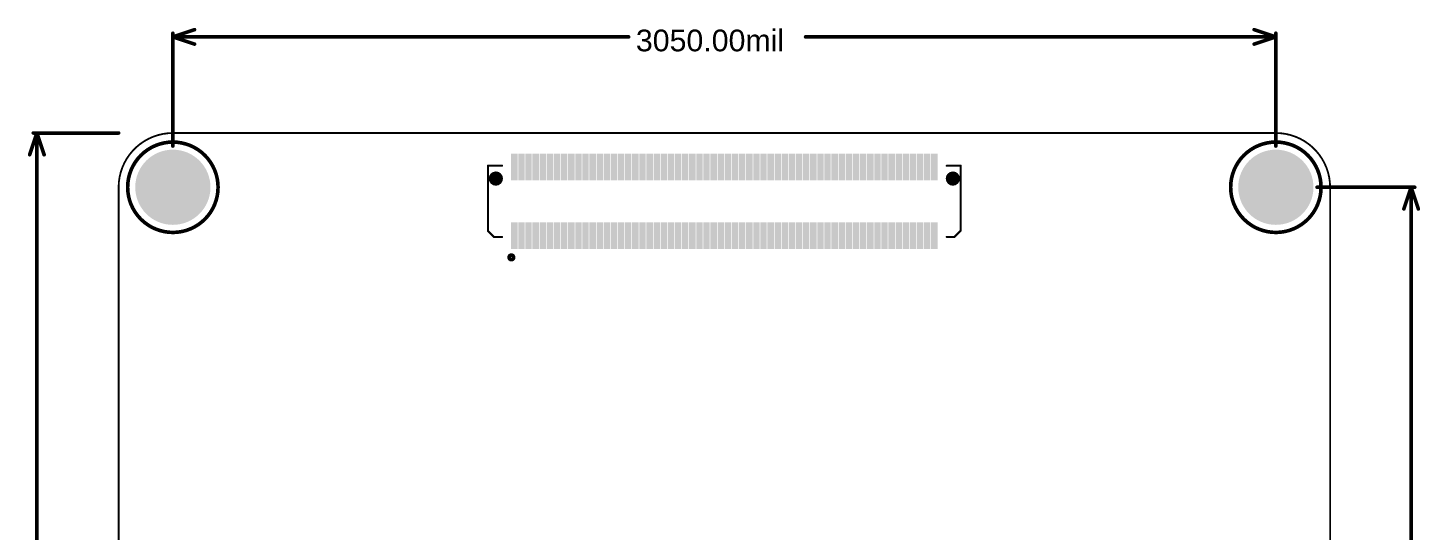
# Model space of a CAD drawing. Header units: inches. Extents: x -6.4 to 91.8, y -6.4 to 92.5.
# Drawn here: x -6.4 to 91.4, y 57.1 to 92.5 of the extents above; entities that cross this region are included whole.
import ezdxf

# ---------------------------------------------------------------- set-up
doc = ezdxf.new("R2010")
doc.units = ezdxf.units.IN
for name, color, linetype in [('BOT', 5, 'Continuous'), ('Bottom Overlay', 54, 'Continuous'), ('Bottom Paste', 16, 'Continuous'), ('Bottom Solder', 6, 'Continuous'), ('Keep-Out Layer', 6, 'Continuous'), ('Multi-Layer', 9, 'Continuous'), ('Pad Holes', 156, 'Continuous'), ('TOP', 1, 'Continuous'), ('Top Overlay', 2, 'Continuous'), ('Top Solder', 216, 'Continuous')]:
    doc.layers.add(name, color=color, linetype=linetype)
doc.styles.add('Arial', font='arial.ttf', dxfattribs={"height": 0.2})

msp = doc.modelspace()

# ---------------------------------------------------------------- hatches: boundary and pattern name
at = {"layer": 'BOT'}
h = msp.add_hatch(color=5, dxfattribs=at)
edge = h.paths.add_edge_path()
edge.add_arc((3.81, 81.28), 2.54, 0, 360)
for points in [[(27.92, 81.864), (27.67, 81.864), (27.67, 83.541), (27.92, 83.541)], [(28.42, 81.864), (28.17, 81.864), (28.17, 83.541), (28.42, 83.541)], [(28.92, 81.864), (28.67, 81.864), (28.67, 83.541), (28.92, 83.541)], [(29.42, 81.864), (29.17, 81.864), (29.17, 83.541), (29.42, 83.541)], [(29.92, 81.864), (29.67, 81.864), (29.67, 83.541), (29.92, 83.541)], [(30.42, 81.864), (30.17, 81.864), (30.17, 83.541), (30.42, 83.541)], [(30.92, 81.864), (30.67, 81.864), (30.67, 83.541), (30.92, 83.541)], [(31.42, 81.864), (31.17, 81.864), (31.17, 83.541), (31.42, 83.541)], [(31.92, 81.864), (31.67, 81.864), (31.67, 83.541), (31.92, 83.541)], [(32.42, 81.864), (32.17, 81.864), (32.17, 83.541), (32.42, 83.541)], [(32.92, 81.864), (32.67, 81.864), (32.67, 83.541), (32.92, 83.541)], [(33.42, 81.864), (33.17, 81.864), (33.17, 83.541), (33.42, 83.541)], [(33.92, 81.864), (33.67, 81.864), (33.67, 83.541), (33.92, 83.541)], [(34.42, 81.864), (34.17, 81.864), (34.17, 83.541), (34.42, 83.541)], [(34.92, 81.864), (34.67, 81.864), (34.67, 83.541), (34.92, 83.541)], [(35.42, 81.864), (35.17, 81.864), (35.17, 83.541), (35.42, 83.541)], [(35.92, 81.864), (35.67, 81.864), (35.67, 83.541), (35.92, 83.541)], [(36.42, 81.864), (36.17, 81.864), (36.17, 83.541), (36.42, 83.541)], [(36.92, 81.864), (36.67, 81.864), (36.67, 83.541), (36.92, 83.541)], [(37.42, 81.864), (37.17, 81.864), (37.17, 83.541), (37.42, 83.541)], [(37.92, 81.864), (37.67, 81.864), (37.67, 83.541), (37.92, 83.541)], [(38.42, 81.864), (38.17, 81.864), (38.17, 83.541), (38.42, 83.541)], [(38.92, 81.864), (38.67, 81.864), (38.67, 83.541), (38.92, 83.541)], [(39.42, 81.864), (39.17, 81.864), (39.17, 83.541), (39.42, 83.541)], [(39.92, 81.864), (39.67, 81.864), (39.67, 83.541), (39.92, 83.541)], [(40.42, 81.864), (40.17, 81.864), (40.17, 83.541), (40.42, 83.541)], [(40.92, 81.864), (40.67, 81.864), (40.67, 83.541), (40.92, 83.541)], [(41.42, 81.864), (41.17, 81.864), (41.17, 83.541), (41.42, 83.541)], [(41.92, 81.864), (41.67, 81.864), (41.67, 83.541), (41.92, 83.541)], [(42.42, 81.864), (42.17, 81.864), (42.17, 83.541), (42.42, 83.541)], [(42.92, 81.864), (42.67, 81.864), (42.67, 83.541), (42.92, 83.541)], [(43.42, 81.864), (43.17, 81.864), (43.17, 83.541), (43.42, 83.541)], [(43.92, 81.864), (43.67, 81.864), (43.67, 83.541), (43.92, 83.541)], [(44.42, 81.864), (44.17, 81.864), (44.17, 83.541), (44.42, 83.541)], [(44.92, 81.864), (44.67, 81.864), (44.67, 83.541), (44.92, 83.541)], [(45.42, 81.864), (45.17, 81.864), (45.17, 83.541), (45.42, 83.541)], [(45.92, 81.864), (45.67, 81.864), (45.67, 83.541), (45.92, 83.541)], [(46.42, 81.864), (46.17, 81.864), (46.17, 83.541), (46.42, 83.541)], [(46.92, 81.864), (46.67, 81.864), (46.67, 83.541), (46.92, 83.541)], [(47.42, 81.864), (47.17, 81.864), (47.17, 83.541), (47.42, 83.541)], [(47.92, 81.864), (47.67, 81.864), (47.67, 83.541), (47.92, 83.541)], [(48.42, 81.864), (48.17, 81.864), (48.17, 83.541), (48.42, 83.541)], [(48.92, 81.864), (48.67, 81.864), (48.67, 83.541), (48.92, 83.541)], [(49.42, 81.864), (49.17, 81.864), (49.17, 83.541), (49.42, 83.541)], [(49.92, 81.864), (49.67, 81.864), (49.67, 83.541), (49.92, 83.541)], [(50.42, 81.864), (50.17, 81.864), (50.17, 83.541), (50.42, 83.541)], [(50.92, 81.864), (50.67, 81.864), (50.67, 83.541), (50.92, 83.541)], [(51.42, 81.864), (51.17, 81.864), (51.17, 83.541), (51.42, 83.541)], [(51.92, 81.864), (51.67, 81.864), (51.67, 83.541), (51.92, 83.541)], [(52.42, 81.864), (52.17, 81.864), (52.17, 83.541), (52.42, 83.541)], [(52.92, 81.864), (52.67, 81.864), (52.67, 83.541), (52.92, 83.541)], [(53.42, 81.864), (53.17, 81.864), (53.17, 83.541), (53.42, 83.541)], [(53.92, 81.864), (53.67, 81.864), (53.67, 83.541), (53.92, 83.541)], [(54.42, 81.864), (54.17, 81.864), (54.17, 83.541), (54.42, 83.541)], [(54.92, 81.864), (54.67, 81.864), (54.67, 83.541), (54.92, 83.541)], [(55.42, 81.864), (55.17, 81.864), (55.17, 83.541), (55.42, 83.541)], [(55.92, 81.864), (55.67, 81.864), (55.67, 83.541), (55.92, 83.541)], [(56.42, 81.864), (56.17, 81.864), (56.17, 83.541), (56.42, 83.541)], [(56.92, 81.864), (56.67, 81.864), (56.67, 83.541), (56.92, 83.541)], [(57.42, 81.864), (57.17, 81.864), (57.17, 83.541), (57.42, 83.541)], [(27.92, 77.04), (27.67, 77.04), (27.67, 78.717), (27.92, 78.717)], [(28.42, 77.04), (28.17, 77.04), (28.17, 78.717), (28.42, 78.717)], [(28.92, 77.04), (28.67, 77.04), (28.67, 78.717), (28.92, 78.717)], [(29.42, 77.04), (29.17, 77.04), (29.17, 78.717), (29.42, 78.717)], [(29.92, 77.04), (29.67, 77.04), (29.67, 78.717), (29.92, 78.717)], [(30.42, 77.04), (30.17, 77.04), (30.17, 78.717), (30.42, 78.717)], [(30.92, 77.04), (30.67, 77.04), (30.67, 78.717), (30.92, 78.717)], [(31.42, 77.04), (31.17, 77.04), (31.17, 78.717), (31.42, 78.717)], [(31.92, 77.04), (31.67, 77.04), (31.67, 78.717), (31.92, 78.717)], [(32.42, 77.04), (32.17, 77.04), (32.17, 78.717), (32.42, 78.717)], [(32.92, 77.04), (32.67, 77.04), (32.67, 78.717), (32.92, 78.717)], [(33.42, 77.04), (33.17, 77.04), (33.17, 78.717), (33.42, 78.717)], [(33.92, 77.04), (33.67, 77.04), (33.67, 78.717), (33.92, 78.717)], [(34.42, 77.04), (34.17, 77.04), (34.17, 78.717), (34.42, 78.717)], [(34.92, 77.04), (34.67, 77.04), (34.67, 78.717), (34.92, 78.717)], [(35.42, 77.04), (35.17, 77.04), (35.17, 78.717), (35.42, 78.717)], [(35.92, 77.04), (35.67, 77.04), (35.67, 78.717), (35.92, 78.717)], [(36.42, 77.04), (36.17, 77.04), (36.17, 78.717), (36.42, 78.717)], [(36.92, 77.04), (36.67, 77.04), (36.67, 78.717), (36.92, 78.717)], [(37.42, 77.04), (37.17, 77.04), (37.17, 78.717), (37.42, 78.717)], [(37.92, 77.04), (37.67, 77.04), (37.67, 78.717), (37.92, 78.717)], [(38.42, 77.04), (38.17, 77.04), (38.17, 78.717), (38.42, 78.717)], [(38.92, 77.04), (38.67, 77.04), (38.67, 78.717), (38.92, 78.717)], [(39.42, 77.04), (39.17, 77.04), (39.17, 78.717), (39.42, 78.717)], [(39.92, 77.04), (39.67, 77.04), (39.67, 78.717), (39.92, 78.717)], [(40.42, 77.04), (40.17, 77.04), (40.17, 78.717), (40.42, 78.717)], [(40.92, 77.04), (40.67, 77.04), (40.67, 78.717), (40.92, 78.717)], [(41.42, 77.04), (41.17, 77.04), (41.17, 78.717), (41.42, 78.717)], [(41.92, 77.04), (41.67, 77.04), (41.67, 78.717), (41.92, 78.717)], [(42.42, 77.04), (42.17, 77.04), (42.17, 78.717), (42.42, 78.717)], [(42.92, 77.04), (42.67, 77.04), (42.67, 78.717), (42.92, 78.717)], [(43.42, 77.04), (43.17, 77.04), (43.17, 78.717), (43.42, 78.717)], [(43.92, 77.04), (43.67, 77.04), (43.67, 78.717), (43.92, 78.717)], [(44.42, 77.04), (44.17, 77.04), (44.17, 78.717), (44.42, 78.717)], [(44.92, 77.04), (44.67, 77.04), (44.67, 78.717), (44.92, 78.717)], [(45.42, 77.04), (45.17, 77.04), (45.17, 78.717), (45.42, 78.717)], [(45.92, 77.04), (45.67, 77.04), (45.67, 78.717), (45.92, 78.717)], [(46.42, 77.04), (46.17, 77.04), (46.17, 78.717), (46.42, 78.717)], [(46.92, 77.04), (46.67, 77.04), (46.67, 78.717), (46.92, 78.717)], [(47.42, 77.04), (47.17, 77.04), (47.17, 78.717), (47.42, 78.717)], [(47.92, 77.04), (47.67, 77.04), (47.67, 78.717), (47.92, 78.717)], [(48.42, 77.04), (48.17, 77.04), (48.17, 78.717), (48.42, 78.717)], [(48.92, 77.04), (48.67, 77.04), (48.67, 78.717), (48.92, 78.717)], [(49.42, 77.04), (49.17, 77.04), (49.17, 78.717), (49.42, 78.717)], [(49.92, 77.04), (49.67, 77.04), (49.67, 78.717), (49.92, 78.717)], [(50.42, 77.04), (50.17, 77.04), (50.17, 78.717), (50.42, 78.717)], [(50.92, 77.04), (50.67, 77.04), (50.67, 78.717), (50.92, 78.717)], [(51.42, 77.04), (51.17, 77.04), (51.17, 78.717), (51.42, 78.717)], [(51.92, 77.04), (51.67, 77.04), (51.67, 78.717), (51.92, 78.717)], [(52.42, 77.04), (52.17, 77.04), (52.17, 78.717), (52.42, 78.717)], [(52.92, 77.04), (52.67, 77.04), (52.67, 78.717), (52.92, 78.717)], [(53.42, 77.04), (53.17, 77.04), (53.17, 78.717), (53.42, 78.717)], [(53.92, 77.04), (53.67, 77.04), (53.67, 78.717), (53.92, 78.717)], [(54.42, 77.04), (54.17, 77.04), (54.17, 78.717), (54.42, 78.717)], [(54.92, 77.04), (54.67, 77.04), (54.67, 78.717), (54.92, 78.717)], [(55.42, 77.04), (55.17, 77.04), (55.17, 78.717), (55.42, 78.717)], [(55.92, 77.04), (55.67, 77.04), (55.67, 78.717), (55.92, 78.717)], [(56.42, 77.04), (56.17, 77.04), (56.17, 78.717), (56.42, 78.717)], [(56.92, 77.04), (56.67, 77.04), (56.67, 78.717), (56.92, 78.717)], [(57.42, 77.04), (57.17, 77.04), (57.17, 78.717), (57.42, 78.717)]]:
    msp.add_hatch(color=5, dxfattribs=at).paths.add_polyline_path(points)
h = msp.add_hatch(color=5, dxfattribs=at)
edge = h.paths.add_edge_path()
edge.add_arc((81.28, 81.28), 2.54, 0, 360)
h = msp.add_hatch(color=5, dxfattribs=at)
edge = h.paths.add_edge_path()
edge.add_arc((26.495, 81.89), 0.4, 0, 360)
h = msp.add_hatch(color=5, dxfattribs=at)
edge = h.paths.add_edge_path()
edge.add_arc((58.595, 81.89), 0.4, 0, 360)
at = {"layer": 'Bottom Paste'}
for points in [[(27.92, 81.864), (27.67, 81.864), (27.67, 83.541), (27.92, 83.541)], [(28.42, 81.864), (28.17, 81.864), (28.17, 83.541), (28.42, 83.541)], [(28.92, 81.864), (28.67, 81.864), (28.67, 83.541), (28.92, 83.541)], [(29.42, 81.864), (29.17, 81.864), (29.17, 83.541), (29.42, 83.541)], [(29.92, 81.864), (29.67, 81.864), (29.67, 83.541), (29.92, 83.541)], [(30.42, 81.864), (30.17, 81.864), (30.17, 83.541), (30.42, 83.541)], [(30.92, 81.864), (30.67, 81.864), (30.67, 83.541), (30.92, 83.541)], [(31.42, 81.864), (31.17, 81.864), (31.17, 83.541), (31.42, 83.541)], [(31.92, 81.864), (31.67, 81.864), (31.67, 83.541), (31.92, 83.541)], [(32.42, 81.864), (32.17, 81.864), (32.17, 83.541), (32.42, 83.541)], [(32.92, 81.864), (32.67, 81.864), (32.67, 83.541), (32.92, 83.541)], [(33.42, 81.864), (33.17, 81.864), (33.17, 83.541), (33.42, 83.541)], [(33.92, 81.864), (33.67, 81.864), (33.67, 83.541), (33.92, 83.541)], [(34.42, 81.864), (34.17, 81.864), (34.17, 83.541), (34.42, 83.541)], [(34.92, 81.864), (34.67, 81.864), (34.67, 83.541), (34.92, 83.541)], [(35.42, 81.864), (35.17, 81.864), (35.17, 83.541), (35.42, 83.541)], [(35.92, 81.864), (35.67, 81.864), (35.67, 83.541), (35.92, 83.541)], [(36.42, 81.864), (36.17, 81.864), (36.17, 83.541), (36.42, 83.541)], [(36.92, 81.864), (36.67, 81.864), (36.67, 83.541), (36.92, 83.541)], [(37.42, 81.864), (37.17, 81.864), (37.17, 83.541), (37.42, 83.541)], [(37.92, 81.864), (37.67, 81.864), (37.67, 83.541), (37.92, 83.541)], [(38.42, 81.864), (38.17, 81.864), (38.17, 83.541), (38.42, 83.541)], [(38.92, 81.864), (38.67, 81.864), (38.67, 83.541), (38.92, 83.541)], [(39.42, 81.864), (39.17, 81.864), (39.17, 83.541), (39.42, 83.541)], [(39.92, 81.864), (39.67, 81.864), (39.67, 83.541), (39.92, 83.541)], [(40.42, 81.864), (40.17, 81.864), (40.17, 83.541), (40.42, 83.541)], [(40.92, 81.864), (40.67, 81.864), (40.67, 83.541), (40.92, 83.541)], [(41.42, 81.864), (41.17, 81.864), (41.17, 83.541), (41.42, 83.541)], [(41.92, 81.864), (41.67, 81.864), (41.67, 83.541), (41.92, 83.541)], [(42.42, 81.864), (42.17, 81.864), (42.17, 83.541), (42.42, 83.541)], [(42.92, 81.864), (42.67, 81.864), (42.67, 83.541), (42.92, 83.541)], [(43.42, 81.864), (43.17, 81.864), (43.17, 83.541), (43.42, 83.541)], [(43.92, 81.864), (43.67, 81.864), (43.67, 83.541), (43.92, 83.541)], [(44.42, 81.864), (44.17, 81.864), (44.17, 83.541), (44.42, 83.541)], [(44.92, 81.864), (44.67, 81.864), (44.67, 83.541), (44.92, 83.541)], [(45.42, 81.864), (45.17, 81.864), (45.17, 83.541), (45.42, 83.541)], [(45.92, 81.864), (45.67, 81.864), (45.67, 83.541), (45.92, 83.541)], [(46.42, 81.864), (46.17, 81.864), (46.17, 83.541), (46.42, 83.541)], [(46.92, 81.864), (46.67, 81.864), (46.67, 83.541), (46.92, 83.541)], [(47.42, 81.864), (47.17, 81.864), (47.17, 83.541), (47.42, 83.541)], [(47.92, 81.864), (47.67, 81.864), (47.67, 83.541), (47.92, 83.541)], [(48.42, 81.864), (48.17, 81.864), (48.17, 83.541), (48.42, 83.541)], [(48.92, 81.864), (48.67, 81.864), (48.67, 83.541), (48.92, 83.541)], [(49.42, 81.864), (49.17, 81.864), (49.17, 83.541), (49.42, 83.541)], [(49.92, 81.864), (49.67, 81.864), (49.67, 83.541), (49.92, 83.541)], [(50.42, 81.864), (50.17, 81.864), (50.17, 83.541), (50.42, 83.541)], [(50.92, 81.864), (50.67, 81.864), (50.67, 83.541), (50.92, 83.541)], [(51.42, 81.864), (51.17, 81.864), (51.17, 83.541), (51.42, 83.541)], [(51.92, 81.864), (51.67, 81.864), (51.67, 83.541), (51.92, 83.541)], [(52.42, 81.864), (52.17, 81.864), (52.17, 83.541), (52.42, 83.541)], [(52.92, 81.864), (52.67, 81.864), (52.67, 83.541), (52.92, 83.541)], [(53.42, 81.864), (53.17, 81.864), (53.17, 83.541), (53.42, 83.541)], [(53.92, 81.864), (53.67, 81.864), (53.67, 83.541), (53.92, 83.541)], [(54.42, 81.864), (54.17, 81.864), (54.17, 83.541), (54.42, 83.541)], [(54.92, 81.864), (54.67, 81.864), (54.67, 83.541), (54.92, 83.541)], [(55.42, 81.864), (55.17, 81.864), (55.17, 83.541), (55.42, 83.541)], [(55.92, 81.864), (55.67, 81.864), (55.67, 83.541), (55.92, 83.541)], [(56.42, 81.864), (56.17, 81.864), (56.17, 83.541), (56.42, 83.541)], [(56.92, 81.864), (56.67, 81.864), (56.67, 83.541), (56.92, 83.541)], [(57.42, 81.864), (57.17, 81.864), (57.17, 83.541), (57.42, 83.541)], [(27.92, 77.04), (27.67, 77.04), (27.67, 78.717), (27.92, 78.717)], [(28.42, 77.04), (28.17, 77.04), (28.17, 78.717), (28.42, 78.717)], [(28.92, 77.04), (28.67, 77.04), (28.67, 78.717), (28.92, 78.717)], [(29.42, 77.04), (29.17, 77.04), (29.17, 78.717), (29.42, 78.717)], [(29.92, 77.04), (29.67, 77.04), (29.67, 78.717), (29.92, 78.717)], [(30.42, 77.04), (30.17, 77.04), (30.17, 78.717), (30.42, 78.717)], [(30.92, 77.04), (30.67, 77.04), (30.67, 78.717), (30.92, 78.717)], [(31.42, 77.04), (31.17, 77.04), (31.17, 78.717), (31.42, 78.717)], [(31.92, 77.04), (31.67, 77.04), (31.67, 78.717), (31.92, 78.717)], [(32.42, 77.04), (32.17, 77.04), (32.17, 78.717), (32.42, 78.717)], [(32.92, 77.04), (32.67, 77.04), (32.67, 78.717), (32.92, 78.717)], [(33.42, 77.04), (33.17, 77.04), (33.17, 78.717), (33.42, 78.717)], [(33.92, 77.04), (33.67, 77.04), (33.67, 78.717), (33.92, 78.717)], [(34.42, 77.04), (34.17, 77.04), (34.17, 78.717), (34.42, 78.717)], [(34.92, 77.04), (34.67, 77.04), (34.67, 78.717), (34.92, 78.717)], [(35.42, 77.04), (35.17, 77.04), (35.17, 78.717), (35.42, 78.717)], [(35.92, 77.04), (35.67, 77.04), (35.67, 78.717), (35.92, 78.717)], [(36.42, 77.04), (36.17, 77.04), (36.17, 78.717), (36.42, 78.717)], [(36.92, 77.04), (36.67, 77.04), (36.67, 78.717), (36.92, 78.717)], [(37.42, 77.04), (37.17, 77.04), (37.17, 78.717), (37.42, 78.717)], [(37.92, 77.04), (37.67, 77.04), (37.67, 78.717), (37.92, 78.717)], [(38.42, 77.04), (38.17, 77.04), (38.17, 78.717), (38.42, 78.717)], [(38.92, 77.04), (38.67, 77.04), (38.67, 78.717), (38.92, 78.717)], [(39.42, 77.04), (39.17, 77.04), (39.17, 78.717), (39.42, 78.717)], [(39.92, 77.04), (39.67, 77.04), (39.67, 78.717), (39.92, 78.717)], [(40.42, 77.04), (40.17, 77.04), (40.17, 78.717), (40.42, 78.717)], [(40.92, 77.04), (40.67, 77.04), (40.67, 78.717), (40.92, 78.717)], [(41.42, 77.04), (41.17, 77.04), (41.17, 78.717), (41.42, 78.717)], [(41.92, 77.04), (41.67, 77.04), (41.67, 78.717), (41.92, 78.717)], [(42.42, 77.04), (42.17, 77.04), (42.17, 78.717), (42.42, 78.717)], [(42.92, 77.04), (42.67, 77.04), (42.67, 78.717), (42.92, 78.717)], [(43.42, 77.04), (43.17, 77.04), (43.17, 78.717), (43.42, 78.717)], [(43.92, 77.04), (43.67, 77.04), (43.67, 78.717), (43.92, 78.717)], [(44.42, 77.04), (44.17, 77.04), (44.17, 78.717), (44.42, 78.717)], [(44.92, 77.04), (44.67, 77.04), (44.67, 78.717), (44.92, 78.717)], [(45.42, 77.04), (45.17, 77.04), (45.17, 78.717), (45.42, 78.717)], [(45.92, 77.04), (45.67, 77.04), (45.67, 78.717), (45.92, 78.717)], [(46.42, 77.04), (46.17, 77.04), (46.17, 78.717), (46.42, 78.717)], [(46.92, 77.04), (46.67, 77.04), (46.67, 78.717), (46.92, 78.717)], [(47.42, 77.04), (47.17, 77.04), (47.17, 78.717), (47.42, 78.717)], [(47.92, 77.04), (47.67, 77.04), (47.67, 78.717), (47.92, 78.717)], [(48.42, 77.04), (48.17, 77.04), (48.17, 78.717), (48.42, 78.717)], [(48.92, 77.04), (48.67, 77.04), (48.67, 78.717), (48.92, 78.717)], [(49.42, 77.04), (49.17, 77.04), (49.17, 78.717), (49.42, 78.717)], [(49.92, 77.04), (49.67, 77.04), (49.67, 78.717), (49.92, 78.717)], [(50.42, 77.04), (50.17, 77.04), (50.17, 78.717), (50.42, 78.717)], [(50.92, 77.04), (50.67, 77.04), (50.67, 78.717), (50.92, 78.717)], [(51.42, 77.04), (51.17, 77.04), (51.17, 78.717), (51.42, 78.717)], [(51.92, 77.04), (51.67, 77.04), (51.67, 78.717), (51.92, 78.717)], [(52.42, 77.04), (52.17, 77.04), (52.17, 78.717), (52.42, 78.717)], [(52.92, 77.04), (52.67, 77.04), (52.67, 78.717), (52.92, 78.717)], [(53.42, 77.04), (53.17, 77.04), (53.17, 78.717), (53.42, 78.717)], [(53.92, 77.04), (53.67, 77.04), (53.67, 78.717), (53.92, 78.717)], [(54.42, 77.04), (54.17, 77.04), (54.17, 78.717), (54.42, 78.717)], [(54.92, 77.04), (54.67, 77.04), (54.67, 78.717), (54.92, 78.717)], [(55.42, 77.04), (55.17, 77.04), (55.17, 78.717), (55.42, 78.717)], [(55.92, 77.04), (55.67, 77.04), (55.67, 78.717), (55.92, 78.717)], [(56.42, 77.04), (56.17, 77.04), (56.17, 78.717), (56.42, 78.717)], [(56.92, 77.04), (56.67, 77.04), (56.67, 78.717), (56.92, 78.717)], [(57.42, 77.04), (57.17, 77.04), (57.17, 78.717), (57.42, 78.717)]]:
    msp.add_hatch(color=16, dxfattribs=at).paths.add_polyline_path(points)
at = {"layer": 'Bottom Solder'}
h = msp.add_hatch(color=6, dxfattribs=at)
edge = h.paths.add_edge_path()
edge.add_arc((3.81, 81.28), 2.642, 0, 360)
for points in [[(28.021, 81.763), (27.568, 81.763), (27.568, 83.642), (28.021, 83.642)], [(28.522, 81.763), (28.069, 81.763), (28.069, 83.642), (28.522, 83.642)], [(29.022, 81.763), (28.569, 81.763), (28.569, 83.642), (29.022, 83.642)], [(29.522, 81.763), (29.069, 81.763), (29.069, 83.642), (29.522, 83.642)], [(30.022, 81.763), (29.569, 81.763), (29.569, 83.642), (30.022, 83.642)], [(30.522, 81.763), (30.069, 81.763), (30.069, 83.642), (30.522, 83.642)], [(31.022, 81.763), (30.569, 81.763), (30.569, 83.642), (31.022, 83.642)], [(31.522, 81.763), (31.069, 81.763), (31.069, 83.642), (31.522, 83.642)], [(32.022, 81.763), (31.569, 81.763), (31.569, 83.642), (32.022, 83.642)], [(32.522, 81.763), (32.069, 81.763), (32.069, 83.642), (32.522, 83.642)], [(33.022, 81.763), (32.569, 81.763), (32.569, 83.642), (33.022, 83.642)], [(33.522, 81.763), (33.069, 81.763), (33.069, 83.642), (33.522, 83.642)], [(34.022, 81.763), (33.569, 81.763), (33.569, 83.642), (34.022, 83.642)], [(34.522, 81.763), (34.069, 81.763), (34.069, 83.642), (34.522, 83.642)], [(35.022, 81.763), (34.569, 81.763), (34.569, 83.642), (35.022, 83.642)], [(35.522, 81.763), (35.069, 81.763), (35.069, 83.642), (35.522, 83.642)], [(36.022, 81.763), (35.569, 81.763), (35.569, 83.642), (36.022, 83.642)], [(36.522, 81.763), (36.069, 81.763), (36.069, 83.642), (36.522, 83.642)], [(37.022, 81.763), (36.569, 81.763), (36.569, 83.642), (37.022, 83.642)], [(37.522, 81.763), (37.069, 81.763), (37.069, 83.642), (37.522, 83.642)], [(38.022, 81.763), (37.569, 81.763), (37.569, 83.642), (38.022, 83.642)], [(38.522, 81.763), (38.069, 81.763), (38.069, 83.642), (38.522, 83.642)], [(39.022, 81.763), (38.569, 81.763), (38.569, 83.642), (39.022, 83.642)], [(39.522, 81.763), (39.069, 81.763), (39.069, 83.642), (39.522, 83.642)], [(40.022, 81.763), (39.569, 81.763), (39.569, 83.642), (40.022, 83.642)], [(40.522, 81.763), (40.068, 81.763), (40.068, 83.642), (40.522, 83.642)], [(41.022, 81.763), (40.569, 81.763), (40.569, 83.642), (41.022, 83.642)], [(41.522, 81.763), (41.068, 81.763), (41.068, 83.642), (41.522, 83.642)], [(42.022, 81.763), (41.569, 81.763), (41.569, 83.642), (42.022, 83.642)], [(42.522, 81.763), (42.068, 81.763), (42.068, 83.642), (42.522, 83.642)], [(43.022, 81.763), (42.569, 81.763), (42.569, 83.642), (43.022, 83.642)], [(43.522, 81.763), (43.068, 81.763), (43.068, 83.642), (43.522, 83.642)], [(44.022, 81.763), (43.569, 81.763), (43.569, 83.642), (44.022, 83.642)], [(44.522, 81.763), (44.068, 81.763), (44.068, 83.642), (44.522, 83.642)], [(45.022, 81.763), (44.569, 81.763), (44.569, 83.642), (45.022, 83.642)], [(45.522, 81.763), (45.068, 81.763), (45.068, 83.642), (45.522, 83.642)], [(46.022, 81.763), (45.569, 81.763), (45.569, 83.642), (46.022, 83.642)], [(46.522, 81.763), (46.068, 81.763), (46.068, 83.642), (46.522, 83.642)], [(47.022, 81.763), (46.569, 81.763), (46.569, 83.642), (47.022, 83.642)], [(47.522, 81.763), (47.068, 81.763), (47.068, 83.642), (47.522, 83.642)], [(48.022, 81.763), (47.569, 81.763), (47.569, 83.642), (48.022, 83.642)], [(48.522, 81.763), (48.068, 81.763), (48.068, 83.642), (48.522, 83.642)], [(49.022, 81.763), (48.569, 81.763), (48.569, 83.642), (49.022, 83.642)], [(49.522, 81.763), (49.068, 81.763), (49.068, 83.642), (49.522, 83.642)], [(50.022, 81.763), (49.569, 81.763), (49.569, 83.642), (50.022, 83.642)], [(50.522, 81.763), (50.068, 81.763), (50.068, 83.642), (50.522, 83.642)], [(51.022, 81.763), (50.569, 81.763), (50.569, 83.642), (51.022, 83.642)], [(51.522, 81.763), (51.068, 81.763), (51.068, 83.642), (51.522, 83.642)], [(52.022, 81.763), (51.569, 81.763), (51.569, 83.642), (52.022, 83.642)], [(52.522, 81.763), (52.068, 81.763), (52.068, 83.642), (52.522, 83.642)], [(53.022, 81.763), (52.569, 81.763), (52.569, 83.642), (53.022, 83.642)], [(53.522, 81.763), (53.068, 81.763), (53.068, 83.642), (53.522, 83.642)], [(54.022, 81.763), (53.569, 81.763), (53.569, 83.642), (54.022, 83.642)], [(54.522, 81.763), (54.068, 81.763), (54.068, 83.642), (54.522, 83.642)], [(55.022, 81.763), (54.569, 81.763), (54.569, 83.642), (55.022, 83.642)], [(55.522, 81.763), (55.068, 81.763), (55.068, 83.642), (55.522, 83.642)], [(56.022, 81.763), (55.569, 81.763), (55.569, 83.642), (56.022, 83.642)], [(56.522, 81.763), (56.068, 81.763), (56.068, 83.642), (56.522, 83.642)], [(57.022, 81.763), (56.569, 81.763), (56.569, 83.642), (57.022, 83.642)], [(57.522, 81.763), (57.069, 81.763), (57.069, 83.642), (57.522, 83.642)], [(28.021, 76.939), (27.568, 76.939), (27.568, 78.818), (28.021, 78.818)], [(28.522, 76.939), (28.069, 76.939), (28.069, 78.818), (28.522, 78.818)], [(29.022, 76.939), (28.569, 76.939), (28.569, 78.818), (29.022, 78.818)], [(29.522, 76.939), (29.069, 76.939), (29.069, 78.818), (29.522, 78.818)], [(30.022, 76.939), (29.569, 76.939), (29.569, 78.818), (30.022, 78.818)], [(30.522, 76.939), (30.069, 76.939), (30.069, 78.818), (30.522, 78.818)], [(31.022, 76.939), (30.569, 76.939), (30.569, 78.818), (31.022, 78.818)], [(31.522, 76.939), (31.069, 76.939), (31.069, 78.818), (31.522, 78.818)], [(32.022, 76.939), (31.569, 76.939), (31.569, 78.818), (32.022, 78.818)], [(32.522, 76.939), (32.069, 76.939), (32.069, 78.818), (32.522, 78.818)], [(33.022, 76.939), (32.569, 76.939), (32.569, 78.818), (33.022, 78.818)], [(33.522, 76.939), (33.069, 76.939), (33.069, 78.818), (33.522, 78.818)], [(34.022, 76.939), (33.569, 76.939), (33.569, 78.818), (34.022, 78.818)], [(34.522, 76.939), (34.069, 76.939), (34.069, 78.818), (34.522, 78.818)], [(35.022, 76.939), (34.569, 76.939), (34.569, 78.818), (35.022, 78.818)], [(35.522, 76.939), (35.069, 76.939), (35.069, 78.818), (35.522, 78.818)], [(36.022, 76.939), (35.569, 76.939), (35.569, 78.818), (36.022, 78.818)], [(36.522, 76.939), (36.069, 76.939), (36.069, 78.818), (36.522, 78.818)], [(37.022, 76.939), (36.569, 76.939), (36.569, 78.818), (37.022, 78.818)], [(37.522, 76.939), (37.069, 76.939), (37.069, 78.818), (37.522, 78.818)], [(38.022, 76.939), (37.569, 76.939), (37.569, 78.818), (38.022, 78.818)], [(38.522, 76.939), (38.069, 76.939), (38.069, 78.818), (38.522, 78.818)], [(39.022, 76.939), (38.569, 76.939), (38.569, 78.818), (39.022, 78.818)], [(39.522, 76.939), (39.069, 76.939), (39.069, 78.818), (39.522, 78.818)], [(40.022, 76.939), (39.569, 76.939), (39.569, 78.818), (40.022, 78.818)], [(40.522, 76.939), (40.068, 76.939), (40.068, 78.818), (40.522, 78.818)], [(41.022, 76.939), (40.569, 76.939), (40.569, 78.818), (41.022, 78.818)], [(41.522, 76.939), (41.068, 76.939), (41.068, 78.818), (41.522, 78.818)], [(42.022, 76.939), (41.569, 76.939), (41.569, 78.818), (42.022, 78.818)], [(42.522, 76.939), (42.068, 76.939), (42.068, 78.818), (42.522, 78.818)], [(43.022, 76.939), (42.569, 76.939), (42.569, 78.818), (43.022, 78.818)], [(43.522, 76.939), (43.068, 76.939), (43.068, 78.818), (43.522, 78.818)], [(44.022, 76.939), (43.569, 76.939), (43.569, 78.818), (44.022, 78.818)], [(44.522, 76.939), (44.068, 76.939), (44.068, 78.818), (44.522, 78.818)], [(45.022, 76.939), (44.569, 76.939), (44.569, 78.818), (45.022, 78.818)], [(45.522, 76.939), (45.068, 76.939), (45.068, 78.818), (45.522, 78.818)], [(46.022, 76.939), (45.569, 76.939), (45.569, 78.818), (46.022, 78.818)], [(46.522, 76.939), (46.068, 76.939), (46.068, 78.818), (46.522, 78.818)], [(47.022, 76.939), (46.569, 76.939), (46.569, 78.818), (47.022, 78.818)], [(47.522, 76.939), (47.068, 76.939), (47.068, 78.818), (47.522, 78.818)], [(48.022, 76.939), (47.569, 76.939), (47.569, 78.818), (48.022, 78.818)], [(48.522, 76.939), (48.068, 76.939), (48.068, 78.818), (48.522, 78.818)], [(49.022, 76.939), (48.569, 76.939), (48.569, 78.818), (49.022, 78.818)], [(49.522, 76.939), (49.068, 76.939), (49.068, 78.818), (49.522, 78.818)], [(50.022, 76.939), (49.569, 76.939), (49.569, 78.818), (50.022, 78.818)], [(50.522, 76.939), (50.068, 76.939), (50.068, 78.818), (50.522, 78.818)], [(51.022, 76.939), (50.569, 76.939), (50.569, 78.818), (51.022, 78.818)], [(51.522, 76.939), (51.068, 76.939), (51.068, 78.818), (51.522, 78.818)], [(52.022, 76.939), (51.569, 76.939), (51.569, 78.818), (52.022, 78.818)], [(52.522, 76.939), (52.068, 76.939), (52.068, 78.818), (52.522, 78.818)], [(53.022, 76.939), (52.569, 76.939), (52.569, 78.818), (53.022, 78.818)], [(53.522, 76.939), (53.068, 76.939), (53.068, 78.818), (53.522, 78.818)], [(54.022, 76.939), (53.569, 76.939), (53.569, 78.818), (54.022, 78.818)], [(54.522, 76.939), (54.068, 76.939), (54.068, 78.818), (54.522, 78.818)], [(55.022, 76.939), (54.569, 76.939), (54.569, 78.818), (55.022, 78.818)], [(55.522, 76.939), (55.068, 76.939), (55.068, 78.818), (55.522, 78.818)], [(56.022, 76.939), (55.569, 76.939), (55.569, 78.818), (56.022, 78.818)], [(56.522, 76.939), (56.068, 76.939), (56.068, 78.818), (56.522, 78.818)], [(57.022, 76.939), (56.569, 76.939), (56.569, 78.818), (57.022, 78.818)], [(57.522, 76.939), (57.069, 76.939), (57.069, 78.818), (57.522, 78.818)]]:
    msp.add_hatch(color=6, dxfattribs=at).paths.add_polyline_path(points)
h = msp.add_hatch(color=6, dxfattribs=at)
edge = h.paths.add_edge_path()
edge.add_arc((81.28, 81.28), 2.642, 0, 360)
h = msp.add_hatch(color=6, dxfattribs=at)
edge = h.paths.add_edge_path()
edge.add_arc((26.495, 81.89), 0.502, 0, 360)
h = msp.add_hatch(color=6, dxfattribs=at)
edge = h.paths.add_edge_path()
edge.add_arc((58.595, 81.89), 0.502, 0, 360)
at = {"layer": 'Multi-Layer'}
h = msp.add_hatch(color=9, dxfattribs=at)
edge = h.paths.add_edge_path()
edge.add_arc((3.81, 81.28), 2.54, 0, 360)
h = msp.add_hatch(color=9, dxfattribs=at)
edge = h.paths.add_edge_path()
edge.add_arc((81.28, 81.28), 2.54, 0, 360)
h = msp.add_hatch(color=9, dxfattribs=at)
edge = h.paths.add_edge_path()
edge.add_arc((26.495, 81.89), 0.4, 0, 360)
h = msp.add_hatch(color=9, dxfattribs=at)
edge = h.paths.add_edge_path()
edge.add_arc((58.595, 81.89), 0.4, 0, 360)
at = {"layer": 'Pad Holes'}
h = msp.add_hatch(color=7, dxfattribs=at)
edge = h.paths.add_edge_path()
edge.add_arc((3.81, 81.28), 1.587, 0, 360)
h = msp.add_hatch(color=7, dxfattribs=at)
edge = h.paths.add_edge_path()
edge.add_arc((26.495, 81.89), 0.4, 0, 360)
h = msp.add_hatch(color=7, dxfattribs=at)
edge = h.paths.add_edge_path()
edge.add_arc((58.595, 81.89), 0.4, 0, 360)
h = msp.add_hatch(color=7, dxfattribs=at)
edge = h.paths.add_edge_path()
edge.add_arc((81.28, 81.28), 1.587, 0, 360)
at = {"layer": 'TOP'}
h = msp.add_hatch(color=1, dxfattribs=at)
edge = h.paths.add_edge_path()
edge.add_arc((3.81, 81.28), 2.54, 0, 360)
h = msp.add_hatch(color=1, dxfattribs=at)
edge = h.paths.add_edge_path()
edge.add_arc((81.28, 81.28), 2.54, 0, 360)
h = msp.add_hatch(color=1, dxfattribs=at)
edge = h.paths.add_edge_path()
edge.add_arc((26.495, 81.89), 0.4, 0, 360)
h = msp.add_hatch(color=1, dxfattribs=at)
edge = h.paths.add_edge_path()
edge.add_arc((58.595, 81.89), 0.4, 0, 360)
at = {"layer": 'Top Solder'}
h = msp.add_hatch(color=216, dxfattribs=at)
edge = h.paths.add_edge_path()
edge.add_arc((3.81, 81.28), 2.642, 0, 360)
h = msp.add_hatch(color=216, dxfattribs=at)
edge = h.paths.add_edge_path()
edge.add_arc((81.28, 81.28), 2.642, 0, 360)
h = msp.add_hatch(color=216, dxfattribs=at)
edge = h.paths.add_edge_path()
edge.add_arc((26.495, 81.89), 0.502, 0, 360)
h = msp.add_hatch(color=216, dxfattribs=at)
edge = h.paths.add_edge_path()
edge.add_arc((58.595, 81.89), 0.502, 0, 360)

# ---------------------------------------------------------------- linework, layer by layer
at = {"layer": 'Bottom Overlay'}
for points in [[(25.945, 82.791, 0.152, 0.152, 0), (26.924, 82.791, 0.152, 0.152, 0)], [(25.945, 78.21, 0.152, 0.152, 0), (25.945, 82.791, 0.152, 0.152, 0)], [(58.166, 82.791, 0.152, 0.152, 0), (59.145, 82.791, 0.152, 0.152, 0)], [(59.145, 78.236, 0.152, 0.152, 0), (59.145, 82.791, 0.152, 0.152, 0)], [(25.945, 78.21, 0.152, 0.152, 0), (26.365, 77.79, 0.152, 0.152, 0)], [(58.699, 77.79, 0.152, 0.152, 0), (59.145, 78.236, 0.152, 0.152, 0)], [(26.365, 77.79, 0.152, 0.152, 0), (26.924, 77.79, 0.152, 0.152, 0)], [(58.166, 77.79, 0.152, 0.152, 0), (58.699, 77.79, 0.152, 0.152, 0)]]:
    msp.add_lwpolyline(points, format="xyseb", dxfattribs=at)
for points in [[(25.907, 82.791, 0.0762, 0.0762, 1), (25.983, 82.791, 0.0762, 0.0762, 1)], [(25.907, 82.791, 0.0762, 0.0762, 1), (25.983, 82.791, 0.0762, 0.0762, 1)], [(26.886, 82.791, 0.0762, 0.0762, 1), (26.962, 82.791, 0.0762, 0.0762, 1)], [(58.128, 82.791, 0.0762, 0.0762, 1), (58.204, 82.791, 0.0762, 0.0762, 1)], [(59.107, 82.791, 0.0762, 0.0762, 1), (59.183, 82.791, 0.0762, 0.0762, 1)], [(59.107, 82.791, 0.0762, 0.0762, 1), (59.183, 82.791, 0.0762, 0.0762, 1)], [(25.907, 78.21, 0.0762, 0.0762, 1), (25.983, 78.21, 0.0762, 0.0762, 1)], [(25.907, 78.21, 0.0762, 0.0762, 1), (25.983, 78.21, 0.0762, 0.0762, 1)], [(59.107, 78.236, 0.0762, 0.0762, 1), (59.183, 78.236, 0.0762, 0.0762, 1)], [(59.107, 78.236, 0.0762, 0.0762, 1), (59.183, 78.236, 0.0762, 0.0762, 1)], [(26.327, 77.79, 0.0762, 0.0762, 1), (26.403, 77.79, 0.0762, 0.0762, 1)], [(26.327, 77.79, 0.0762, 0.0762, 1), (26.403, 77.79, 0.0762, 0.0762, 1)], [(26.886, 77.79, 0.0762, 0.0762, 1), (26.962, 77.79, 0.0762, 0.0762, 1)], [(58.128, 77.79, 0.0762, 0.0762, 1), (58.204, 77.79, 0.0762, 0.0762, 1)], [(58.661, 77.79, 0.0762, 0.0762, 1), (58.737, 77.79, 0.0762, 0.0762, 1)], [(58.661, 77.79, 0.0762, 0.0762, 1), (58.737, 77.79, 0.0762, 0.0762, 1)], [(27.745, 76.353, 0.254, 0.254, 1), (27.424, 76.353, 0.254, 0.254, 1)], [(27.36, 76.353, 0.127, 0.127, 1), (27.487, 76.353, 0.127, 0.127, 1)], [(27.681, 76.353, 0.127, 0.127, 1), (27.808, 76.353, 0.127, 0.127, 1)]]:
    msp.add_lwpolyline(points, format="xyseb", close=True, dxfattribs=at)
at = {"layer": 'Keep-Out Layer'}
for points in [[(0, 81.28, 0.127, 0.127, -0.414214), (3.81, 85.09, 0.127, 0.127, 0)], [(3.81, 85.09, 0.127, 0.127, 0), (81.28, 85.09, 0.127, 0.127, 0)], [(81.28, 85.09, 0.127, 0.127, -0.414214), (85.09, 81.28, 0.127, 0.127, 0)], [(0, 3.81, 0.127, 0.127, 0), (0, 81.28, 0.127, 0.127, 0)], [(85.09, 3.81, 0.127, 0.127, 0), (85.09, 81.28, 0.127, 0.127, 0)]]:
    msp.add_lwpolyline(points, format="xyseb", dxfattribs=at)
for points in [[(3.778, 85.09, 0.0635, 0.0635, 1), (3.842, 85.09, 0.0635, 0.0635, 1)], [(3.778, 85.09, 0.0635, 0.0635, 1), (3.842, 85.09, 0.0635, 0.0635, 1)], [(81.248, 85.09, 0.0635, 0.0635, 1), (81.312, 85.09, 0.0635, 0.0635, 1)], [(81.248, 85.09, 0.0635, 0.0635, 1), (81.312, 85.09, 0.0635, 0.0635, 1)], [(-0.032, 81.28, 0.0635, 0.0635, 1), (0.032, 81.28, 0.0635, 0.0635, 1)], [(-0.032, 81.28, 0.0635, 0.0635, 1), (0.032, 81.28, 0.0635, 0.0635, 1)], [(85.058, 81.28, 0.0635, 0.0635, 1), (85.122, 81.28, 0.0635, 0.0635, 1)], [(85.058, 81.28, 0.0635, 0.0635, 1), (85.122, 81.28, 0.0635, 0.0635, 1)]]:
    msp.add_lwpolyline(points, format="xyseb", close=True, dxfattribs=at)
at = {"layer": 'Top Overlay'}
for points in [[(3.81, 91.846, 0.254, 0.254, 0), (5.334, 92.354, 0.254, 0.254, 0)], [(3.81, 84.176, 0.254, 0.254, 0), (3.81, 92.1, 0.254, 0.254, 0)], [(3.81, 91.846, 0.254, 0.254, 0), (5.334, 91.338, 0.254, 0.254, 0)], [(3.81, 91.846, 0.254, 0.254, 0), (35.822, 91.846, 0.254, 0.254, 0)], [(48.252, 91.846, 0.254, 0.254, 0), (81.28, 91.846, 0.254, 0.254, 0)], [(79.756, 92.354, 0.254, 0.254, 0), (81.28, 91.846, 0.254, 0.254, 0)], [(79.756, 91.338, 0.254, 0.254, 0), (81.28, 91.846, 0.254, 0.254, 0)], [(81.28, 84.176, 0.254, 0.254, 0), (81.28, 92.1, 0.254, 0.254, 0)], [(-6.248, 83.566, 0.254, 0.254, 0), (-5.74, 85.09, 0.254, 0.254, 0)], [(-5.994, 85.09, 0.254, 0.254, 0), (0, 85.09, 0.254, 0.254, 0)], [(-5.74, 48.252, 0.254, 0.254, 0), (-5.74, 85.09, 0.254, 0.254, 0)], [(-5.74, 85.09, 0.254, 0.254, 0), (-5.232, 83.566, 0.254, 0.254, 0)], [(84.176, 81.28, 0.254, 0.254, 0), (91.034, 81.28, 0.254, 0.254, 0)], [(90.272, 79.756, 0.254, 0.254, 0), (90.78, 81.28, 0.254, 0.254, 0)], [(90.78, 81.28, 0.254, 0.254, 0), (91.288, 79.756, 0.254, 0.254, 0)], [(90.78, 48.252, 0.254, 0.254, 0), (90.78, 81.28, 0.254, 0.254, 0)]]:
    msp.add_lwpolyline(points, format="xyseb", dxfattribs=at)
for points in [[(3.747, 92.1, 0.127, 0.127, 1), (3.873, 92.1, 0.127, 0.127, 1)], [(3.747, 91.846, 0.127, 0.127, 1), (3.873, 91.846, 0.127, 0.127, 1)], [(3.747, 91.846, 0.127, 0.127, 1), (3.873, 91.846, 0.127, 0.127, 1)], [(3.747, 91.846, 0.127, 0.127, 1), (3.873, 91.846, 0.127, 0.127, 1)], [(5.27, 92.354, 0.127, 0.127, 1), (5.397, 92.354, 0.127, 0.127, 1)], [(35.759, 91.846, 0.127, 0.127, 1), (35.886, 91.846, 0.127, 0.127, 1)], [(48.188, 91.846, 0.127, 0.127, 1), (48.315, 91.846, 0.127, 0.127, 1)], [(79.692, 92.354, 0.127, 0.127, 1), (79.819, 92.354, 0.127, 0.127, 1)], [(81.216, 92.1, 0.127, 0.127, 1), (81.343, 92.1, 0.127, 0.127, 1)], [(81.216, 91.846, 0.127, 0.127, 1), (81.343, 91.846, 0.127, 0.127, 1)], [(81.216, 91.846, 0.127, 0.127, 1), (81.343, 91.846, 0.127, 0.127, 1)], [(81.216, 91.846, 0.127, 0.127, 1), (81.343, 91.846, 0.127, 0.127, 1)], [(5.27, 91.338, 0.127, 0.127, 1), (5.397, 91.338, 0.127, 0.127, 1)], [(79.692, 91.338, 0.127, 0.127, 1), (79.819, 91.338, 0.127, 0.127, 1)], [(-6.058, 85.09, 0.127, 0.127, 1), (-5.931, 85.09, 0.127, 0.127, 1)], [(-5.804, 85.09, 0.127, 0.127, 1), (-5.677, 85.09, 0.127, 0.127, 1)], [(-5.804, 85.09, 0.127, 0.127, 1), (-5.677, 85.09, 0.127, 0.127, 1)], [(-5.804, 85.09, 0.127, 0.127, 1), (-5.677, 85.09, 0.127, 0.127, 1)], [(-0.063, 85.09, 0.127, 0.127, 1), (0.064, 85.09, 0.127, 0.127, 1)], [(6.985, 81.28, 0.254, 0.254, 1), (0.635, 81.28, 0.254, 0.254, 1)], [(3.747, 84.176, 0.127, 0.127, 1), (3.873, 84.176, 0.127, 0.127, 1)], [(84.455, 81.28, 0.254, 0.254, 1), (78.105, 81.28, 0.254, 0.254, 1)], [(81.216, 84.176, 0.127, 0.127, 1), (81.343, 84.176, 0.127, 0.127, 1)], [(-6.312, 83.566, 0.127, 0.127, 1), (-6.185, 83.566, 0.127, 0.127, 1)], [(-5.296, 83.566, 0.127, 0.127, 1), (-5.169, 83.566, 0.127, 0.127, 1)], [(0.571, 81.28, 0.127, 0.127, 1), (0.699, 81.28, 0.127, 0.127, 1)], [(6.921, 81.28, 0.127, 0.127, 1), (7.049, 81.28, 0.127, 0.127, 1)], [(78.041, 81.28, 0.127, 0.127, 1), (78.168, 81.28, 0.127, 0.127, 1)], [(84.112, 81.28, 0.127, 0.127, 1), (84.239, 81.28, 0.127, 0.127, 1)], [(84.391, 81.28, 0.127, 0.127, 1), (84.519, 81.28, 0.127, 0.127, 1)], [(90.716, 81.28, 0.127, 0.127, 1), (90.843, 81.28, 0.127, 0.127, 1)], [(90.716, 81.28, 0.127, 0.127, 1), (90.843, 81.28, 0.127, 0.127, 1)], [(90.716, 81.28, 0.127, 0.127, 1), (90.843, 81.28, 0.127, 0.127, 1)], [(90.97, 81.28, 0.127, 0.127, 1), (91.097, 81.28, 0.127, 0.127, 1)], [(90.208, 79.756, 0.127, 0.127, 1), (90.335, 79.756, 0.127, 0.127, 1)], [(91.224, 79.756, 0.127, 0.127, 1), (91.351, 79.756, 0.127, 0.127, 1)]]:
    msp.add_lwpolyline(points, format="xyseb", close=True, dxfattribs=at)

# ---------------------------------------------------------------- texts
at = {"layer": 'Top Overlay', "style": 'Arial'}
msp.add_text('3050.00mil', height=1.524, dxfattribs=at).set_placement((36.33, 90.831))

doc.saveas('drawing.dxf')
